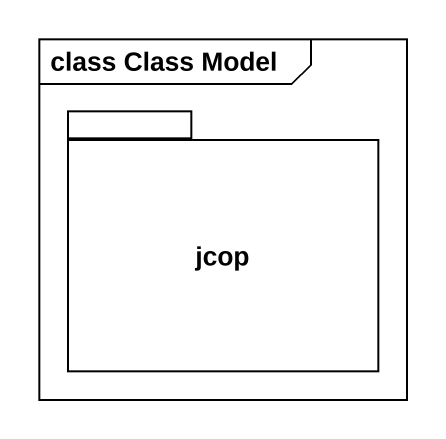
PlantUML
@startuml
mainframe class Class Model
package jcop {
}
@enduml
